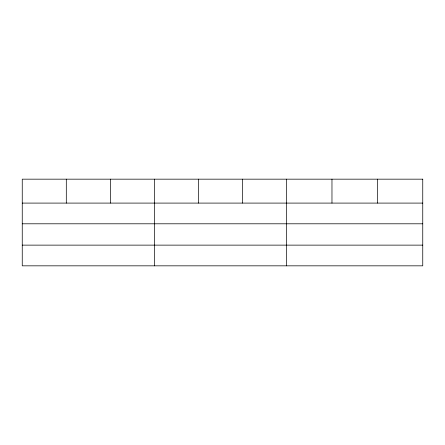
<?xml version="1.0" encoding="UTF-8"?>
<svg xmlns="http://www.w3.org/2000/svg" width="445" height="445" viewBox="0 0 445 445"><rect width="100%" height="100%" fill="white"/><g stroke="black" fill="none" stroke-linecap="round" stroke-linejoin="round"><path stroke-width="0.67" d="M22.25 203.092L422.75 203.092M22.25 223.796L422.75 223.796M22.25 245.128L422.75 245.128M377.36 179.168L377.36 203.092M331.97 179.168L331.97 203.092M286.58 179.168L286.58 265.832M242.525 179.168L242.525 203.092M198.47 179.168L198.47 203.092M154.415 179.168L154.415 265.832M110.36 179.168L110.36 203.092M66.305 179.168L66.305 203.092M422.75 179.168L22.25 179.168L22.25 265.832L422.75 265.832L422.75 179.168"/></g></svg>
